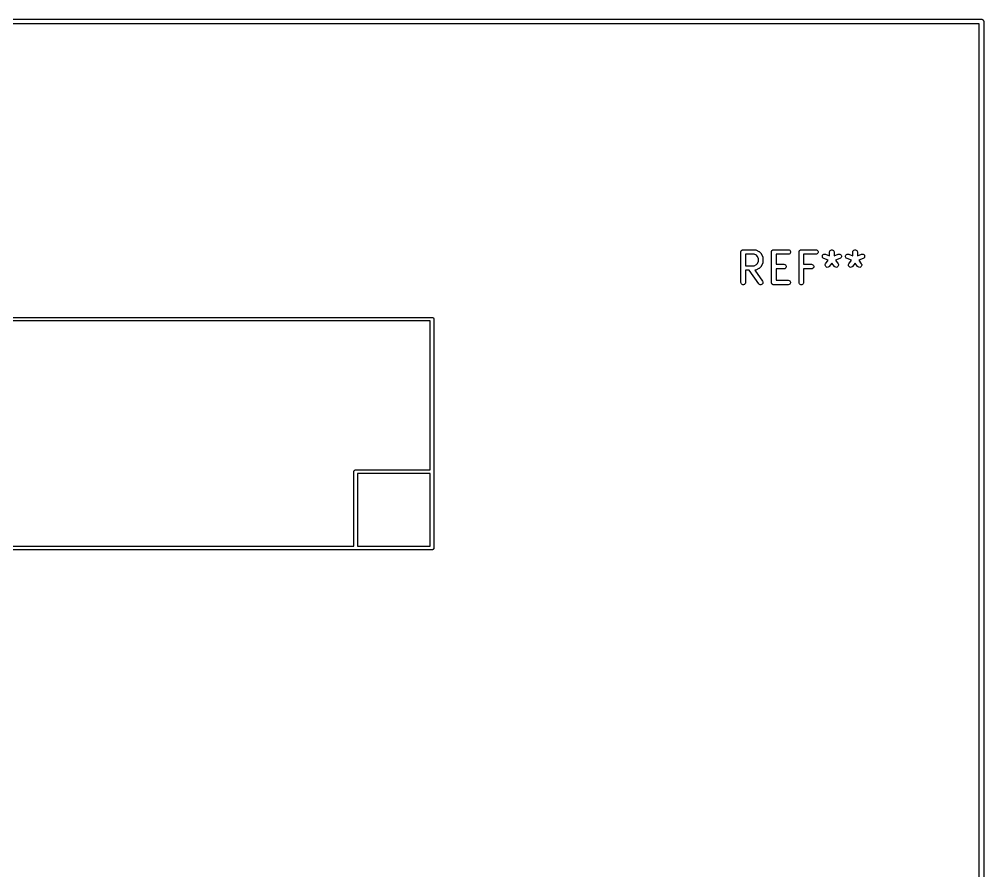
# Model space of a CAD drawing. Extents: x 85 to 212, y -151 to -91.
# Drawn here: x 179.98 to 211.57, y -119.33 to -91.42 of the extents above; entities that cross this region are included whole.
import ezdxf

# ---------------------------------------------------------------- set-up
doc = ezdxf.new("R2010")
doc.units = 0
doc.header["$MEASUREMENT"] = 0
doc.layers.add('BLACK', color=7, linetype='CONTINUOUS')

msp = doc.modelspace()

# ---------------------------------------------------------------- linework, layer by layer
at = {"layer": 'Black'}
for p, q in [((85.5, -91.425), (211.5, -91.425)), ((211.425, -91.575), (85.575, -91.575)), ((211.425, -150.625), (211.425, -91.575)), ((211.5, -91.425), (211.506, -91.4261)), ((211.506, -91.4261), (211.513, -91.4261)), ((211.513, -91.4261), (211.519, -91.4284)), ((211.519, -91.4284), (211.526, -91.4295)), ((211.526, -91.4295), (211.531, -91.4328)), ((211.531, -91.4328), (211.537, -91.435)), ((211.537, -91.435), (211.543, -91.4393)), ((211.543, -91.4393), (211.548, -91.4425)), ((211.548, -91.4425), (211.552, -91.4476)), ((211.552, -91.4476), (211.557, -91.4518)), ((211.557, -91.4518), (211.561, -91.4575)), ((211.561, -91.4575), (211.565, -91.4625)), ((211.565, -91.4625), (211.567, -91.4687)), ((211.567, -91.4687), (211.57, -91.4743)), ((211.57, -91.4743), (211.572, -91.4808)), ((211.572, -91.4808), (211.574, -91.487)), ((211.574, -91.487), (211.574, -91.4935)), ((211.574, -91.4935), (211.575, -91.5)), ((211.575, -91.5), (211.575, -150.7)), ((203.62, -99.0524), (203.621, -99.0459)), ((203.62, -100.052), (203.62, -99.0524)), ((203.621, -99.0394), (203.624, -99.0332)), ((203.621, -99.0459), (203.621, -99.0394)), ((203.624, -99.0332), (203.625, -99.0267)), ((203.625, -99.0267), (203.628, -99.021)), ((203.628, -99.021), (203.63, -99.0149)), ((203.63, -99.0149), (203.635, -99.0099)), ((203.635, -99.0099), (203.638, -99.0042)), ((203.638, -99.0042), (203.643, -99)), ((203.643, -99), (203.647, -98.9949)), ((203.647, -98.9949), (203.653, -98.9916)), ((203.653, -98.9916), (203.658, -98.9874)), ((203.658, -98.9874), (203.664, -98.9852)), ((203.664, -98.9852), (203.67, -98.9819)), ((203.67, -98.9819), (203.676, -98.9808)), ((203.676, -98.9808), (203.682, -98.9785)), ((203.682, -98.9785), (203.689, -98.9785)), ((203.689, -98.9785), (203.695, -98.9774)), ((203.695, -98.9774), (204.076, -98.9774)), ((203.77, -99.1274), (203.77, -99.5012)), ((204.058, -99.1274), (203.77, -99.1274)), ((204.127, -99.1616), (204.058, -99.1274)), ((204.076, -98.9774), (204.08, -98.9781)), ((204.08, -98.9781), (204.085, -98.9779)), ((204.085, -98.9779), (204.093, -98.9804)), ((204.093, -98.9804), (204.102, -98.9819)), ((204.102, -98.9819), (204.106, -98.9841)), ((204.106, -98.9841), (204.11, -98.9853)), ((204.11, -98.9853), (204.205, -99.0329)), ((204.157, -99.192), (204.127, -99.1616)), ((204.192, -99.2606), (204.157, -99.192)), ((204.205, -99.0329), (204.215, -99.0401)), ((204.215, -99.0401), (204.224, -99.047)), ((204.224, -99.047), (204.272, -99.0946)), ((204.272, -99.0946), (204.279, -99.1044)), ((204.279, -99.1044), (204.286, -99.1141)), ((204.286, -99.1141), (204.334, -99.2093)), ((204.334, -99.2093), (204.335, -99.2135)), ((204.335, -99.2135), (204.337, -99.2172)), ((204.62, -99.0524), (204.621, -99.0459)), ((204.62, -100.052), (204.62, -99.0524)), ((204.621, -99.0394), (204.624, -99.0332)), ((204.621, -99.0459), (204.621, -99.0394)), ((204.624, -99.0332), (204.625, -99.0267)), ((204.625, -99.0267), (204.628, -99.021)), ((204.628, -99.021), (204.63, -99.0149)), ((204.63, -99.0149), (204.635, -99.0099)), ((204.635, -99.0099), (204.638, -99.0042)), ((204.638, -99.0042), (204.643, -99)), ((204.643, -99), (204.647, -98.9949)), ((204.647, -98.9949), (204.653, -98.9916)), ((204.653, -98.9916), (204.658, -98.9874)), ((204.658, -98.9874), (204.664, -98.9852)), ((204.664, -98.9852), (204.67, -98.9819)), ((204.67, -98.9819), (204.676, -98.9808)), ((204.676, -98.9808), (204.682, -98.9785)), ((204.682, -98.9785), (204.689, -98.9785)), ((204.689, -98.9785), (204.695, -98.9774)), ((204.695, -98.9774), (205.171, -98.9774)), ((205.171, -99.1274), (204.77, -99.1274)), ((204.77, -99.1274), (204.77, -99.4536)), ((205.171, -98.9774), (205.197, -98.9819)), ((205.197, -99.1229), (205.171, -99.1274)), ((205.197, -98.9819), (205.22, -98.9949)), ((205.22, -99.1098), (205.197, -99.1229)), ((205.22, -98.9949), (205.236, -99.0149)), ((205.236, -99.0899), (205.22, -99.1098)), ((205.236, -99.0149), (205.245, -99.0394)), ((205.245, -99.0654), (205.236, -99.0899)), ((205.245, -99.0394), (205.245, -99.0654)), ((205.525, -99.0524), (205.526, -99.0459)), ((205.525, -100.052), (205.525, -99.0524)), ((205.526, -99.0394), (205.528, -99.0332)), ((205.526, -99.0459), (205.526, -99.0394)), ((205.528, -99.0332), (205.53, -99.0267)), ((205.53, -99.0267), (205.533, -99.021)), ((205.533, -99.021), (205.535, -99.0149)), ((205.535, -99.0149), (205.539, -99.0099)), ((205.539, -99.0099), (205.543, -99.0042)), ((205.543, -99.0042), (205.548, -99)), ((205.548, -99), (205.552, -98.9949)), ((205.552, -98.9949), (205.557, -98.9916)), ((205.557, -98.9916), (205.562, -98.9874)), ((205.562, -98.9874), (205.569, -98.9852)), ((205.569, -98.9852), (205.574, -98.9819)), ((205.574, -98.9819), (205.581, -98.9808)), ((205.581, -98.9808), (205.587, -98.9785)), ((205.587, -98.9785), (205.594, -98.9785)), ((205.594, -98.9785), (205.6, -98.9774)), ((205.6, -98.9774), (206.076, -98.9774)), ((206.076, -99.1274), (205.675, -99.1274)), ((205.675, -99.1274), (205.675, -99.4536)), ((206.076, -98.9774), (206.102, -98.9819)), ((206.102, -99.1229), (206.076, -99.1274)), ((206.102, -98.9819), (206.124, -98.9949)), ((206.124, -99.1098), (206.102, -99.1229)), ((206.124, -98.9949), (206.141, -99.0149)), ((206.141, -99.0899), (206.124, -99.1098)), ((206.141, -99.0149), (206.15, -99.0394)), ((206.15, -99.0654), (206.141, -99.0899)), ((206.15, -99.0394), (206.15, -99.0654)), ((206.288, -99.1799), (206.298, -99.1557)), ((206.288, -99.2059), (206.288, -99.1799)), ((206.296, -99.2307), (206.288, -99.2059)), ((206.298, -99.1557), (206.316, -99.1363)), ((206.316, -99.1363), (206.338, -99.124)), ((206.338, -99.124), (206.364, -99.1203)), ((206.364, -99.1203), (206.39, -99.1256)), ((206.39, -99.1256), (206.525, -99.1797)), ((206.525, -99.0524), (206.53, -99.0267)), ((206.525, -99.1797), (206.525, -99.0524)), ((206.53, -99.0267), (206.543, -99.0042)), ((206.543, -99.0042), (206.562, -98.9874)), ((206.562, -98.9874), (206.587, -98.9785)), ((206.587, -98.9785), (206.613, -98.9785)), ((206.613, -98.9785), (206.637, -98.9874)), ((206.637, -98.9874), (206.657, -99.0042)), ((206.657, -99.0042), (206.67, -99.0267)), ((206.67, -99.0267), (206.675, -99.0524)), ((206.675, -99.0524), (206.675, -99.1797)), ((206.675, -99.1797), (206.81, -99.1256)), ((206.81, -99.1256), (206.836, -99.1203)), ((206.836, -99.1203), (206.862, -99.124)), ((206.862, -99.124), (206.884, -99.1363)), ((206.884, -99.1363), (206.902, -99.1557)), ((206.902, -99.1557), (206.912, -99.1799)), ((206.912, -99.2059), (206.904, -99.2307)), ((206.912, -99.1799), (206.912, -99.2059)), ((207.05, -99.1799), (207.06, -99.1557)), ((207.05, -99.2059), (207.05, -99.1799)), ((207.058, -99.2307), (207.05, -99.2059)), ((207.06, -99.1557), (207.077, -99.1363)), ((207.077, -99.1363), (207.1, -99.124)), ((207.1, -99.124), (207.126, -99.1203)), ((207.126, -99.1203), (207.152, -99.1256)), ((207.152, -99.1256), (207.287, -99.1797)), ((207.287, -99.0524), (207.291, -99.0267)), ((207.287, -99.1797), (207.287, -99.0524)), ((207.291, -99.0267), (207.304, -99.0042)), ((207.304, -99.0042), (207.324, -98.9874)), ((207.324, -98.9874), (207.349, -98.9785)), ((207.349, -98.9785), (207.375, -98.9785)), ((207.375, -98.9785), (207.399, -98.9874)), ((207.399, -98.9874), (207.419, -99.0042)), ((207.419, -99.0042), (207.432, -99.0267)), ((207.432, -99.0267), (207.437, -99.0524)), ((207.437, -99.0524), (207.437, -99.1797)), ((207.437, -99.1797), (207.572, -99.1256)), ((207.572, -99.1256), (207.598, -99.1203)), ((207.598, -99.1203), (207.623, -99.124)), ((207.623, -99.124), (207.646, -99.1363)), ((207.646, -99.1363), (207.664, -99.1557)), ((207.664, -99.1557), (207.673, -99.1799)), ((207.674, -99.2059), (207.666, -99.2307)), ((207.673, -99.1799), (207.674, -99.2059)), ((203.77, -99.5012), (204.058, -99.5012)), ((204.058, -99.5012), (204.127, -99.4669)), ((204.127, -99.4669), (204.157, -99.4365)), ((204.157, -99.4365), (204.192, -99.368)), ((204.192, -99.368), (204.192, -99.2606)), ((204.279, -99.5242), (204.272, -99.534)), ((204.286, -99.5145), (204.279, -99.5242)), ((204.334, -99.4193), (204.286, -99.5145)), ((204.335, -99.4151), (204.334, -99.4193)), ((204.337, -99.4114), (204.335, -99.4151)), ((204.337, -99.2172), (204.339, -99.2259)), ((204.339, -99.4027), (204.337, -99.4114)), ((204.339, -99.2259), (204.341, -99.2343)), ((204.341, -99.3943), (204.339, -99.4027)), ((204.341, -99.2343), (204.341, -99.2386)), ((204.341, -99.2386), (204.342, -99.2429)), ((204.342, -99.3857), (204.341, -99.39)), ((204.341, -99.39), (204.341, -99.3943)), ((204.342, -99.2429), (204.342, -99.3857)), ((204.77, -99.4536), (205.029, -99.4536)), ((205.029, -99.4536), (205.054, -99.4581)), ((205.054, -99.4581), (205.077, -99.4711)), ((205.077, -99.4711), (205.094, -99.4911)), ((205.094, -99.4911), (205.102, -99.5155)), ((205.102, -99.5155), (205.102, -99.5416)), ((205.675, -99.4536), (205.933, -99.4536)), ((205.933, -99.4536), (205.959, -99.4581)), ((205.959, -99.4581), (205.982, -99.4711)), ((205.982, -99.4711), (205.998, -99.4911)), ((205.998, -99.4911), (206.007, -99.5155)), ((206.007, -99.5155), (206.007, -99.5416)), ((206.312, -99.2511), (206.296, -99.2307)), ((206.334, -99.2649), (206.312, -99.2511)), ((206.481, -99.3238), (206.334, -99.2649)), ((206.382, -99.485), (206.385, -99.4592)), ((206.388, -99.5104), (206.382, -99.485)), ((206.385, -99.4592), (206.397, -99.436)), ((206.402, -99.5322), (206.388, -99.5104)), ((206.397, -99.436), (206.481, -99.3238)), ((206.517, -99.526), (206.498, -99.5438)), ((206.6, -99.4155), (206.517, -99.526)), ((206.683, -99.526), (206.6, -99.4155)), ((206.702, -99.5438), (206.683, -99.526)), ((206.866, -99.2649), (206.719, -99.3238)), ((206.719, -99.3238), (206.803, -99.436)), ((206.812, -99.5104), (206.798, -99.5322)), ((206.803, -99.436), (206.815, -99.4592)), ((206.818, -99.485), (206.812, -99.5104)), ((206.815, -99.4592), (206.818, -99.485)), ((206.888, -99.2511), (206.866, -99.2649)), ((206.904, -99.2307), (206.888, -99.2511)), ((207.074, -99.2511), (207.058, -99.2307)), ((207.096, -99.2649), (207.074, -99.2511)), ((207.243, -99.3238), (207.096, -99.2649)), ((207.144, -99.485), (207.147, -99.4592)), ((207.15, -99.5104), (207.144, -99.485)), ((207.147, -99.4592), (207.159, -99.436)), ((207.164, -99.5322), (207.15, -99.5104)), ((207.159, -99.436), (207.243, -99.3238)), ((207.279, -99.526), (207.26, -99.5438)), ((207.362, -99.4155), (207.279, -99.526)), ((207.445, -99.526), (207.362, -99.4155)), ((207.464, -99.5438), (207.445, -99.526)), ((207.628, -99.2649), (207.481, -99.3238)), ((207.481, -99.3238), (207.565, -99.436)), ((207.574, -99.5104), (207.559, -99.5322)), ((207.565, -99.436), (207.577, -99.4592)), ((207.58, -99.485), (207.574, -99.5104)), ((207.577, -99.4592), (207.58, -99.485)), ((207.65, -99.2511), (207.628, -99.2649)), ((207.666, -99.2307), (207.65, -99.2511)), ((203.894, -99.6512), (203.77, -99.6512)), ((203.77, -99.6512), (203.77, -100.052)), ((204.205, -100.095), (203.894, -99.6512)), ((204.08, -99.6504), (204.077, -99.651)), ((204.077, -99.651), (204.328, -100.009)), ((204.085, -99.6507), (204.08, -99.6504)), ((204.093, -99.6482), (204.085, -99.6507)), ((204.102, -99.6467), (204.093, -99.6482)), ((204.106, -99.6445), (204.102, -99.6467)), ((204.11, -99.6433), (204.106, -99.6445)), ((204.205, -99.5957), (204.11, -99.6433)), ((204.215, -99.5885), (204.205, -99.5957)), ((204.224, -99.5816), (204.215, -99.5885)), ((204.272, -99.534), (204.224, -99.5816)), ((205.029, -99.6036), (204.77, -99.6036)), ((204.77, -99.6036), (204.77, -99.9774)), ((205.054, -99.599), (205.029, -99.6036)), ((205.077, -99.586), (205.054, -99.599)), ((205.094, -99.5661), (205.077, -99.586)), ((205.102, -99.5416), (205.094, -99.5661)), ((205.933, -99.6036), (205.675, -99.6036)), ((205.675, -99.6036), (205.675, -100.052)), ((205.959, -99.599), (205.933, -99.6036)), ((205.982, -99.586), (205.959, -99.599)), ((205.998, -99.5661), (205.982, -99.586)), ((206.007, -99.5416), (205.998, -99.5661)), ((206.423, -99.5479), (206.402, -99.5322)), ((206.448, -99.5554), (206.423, -99.5479)), ((206.474, -99.554), (206.448, -99.5554)), ((206.498, -99.5438), (206.474, -99.554)), ((206.726, -99.554), (206.702, -99.5438)), ((206.752, -99.5554), (206.726, -99.554)), ((206.777, -99.5479), (206.752, -99.5554)), ((206.798, -99.5322), (206.777, -99.5479)), ((207.185, -99.5479), (207.164, -99.5322)), ((207.21, -99.5554), (207.185, -99.5479)), ((207.236, -99.554), (207.21, -99.5554)), ((207.26, -99.5438), (207.236, -99.554)), ((207.488, -99.554), (207.464, -99.5438)), ((207.514, -99.5554), (207.488, -99.554)), ((207.539, -99.5479), (207.514, -99.5554)), ((207.559, -99.5322), (207.539, -99.5479)), ((203.625, -100.078), (203.62, -100.052)), ((203.638, -100.101), (203.625, -100.078)), ((203.658, -100.117), (203.638, -100.101)), ((203.682, -100.126), (203.658, -100.117)), ((203.708, -100.126), (203.682, -100.126)), ((203.733, -100.117), (203.708, -100.126)), ((203.753, -100.101), (203.733, -100.117)), ((203.766, -100.078), (203.753, -100.101)), ((203.77, -100.052), (203.766, -100.078)), ((204.224, -100.114), (204.205, -100.095)), ((204.247, -100.125), (204.224, -100.114)), ((204.273, -100.127), (204.247, -100.125)), ((204.298, -100.12), (204.273, -100.127)), ((204.32, -100.105), (204.298, -100.12)), ((204.335, -100.084), (204.32, -100.105)), ((204.328, -100.009), (204.339, -100.033)), ((204.341, -100.059), (204.335, -100.084)), ((204.339, -100.033), (204.341, -100.059)), ((204.621, -100.059), (204.62, -100.052)), ((204.621, -100.065), (204.621, -100.059)), ((204.624, -100.072), (204.621, -100.065)), ((204.625, -100.078), (204.624, -100.072)), ((204.628, -100.084), (204.625, -100.078)), ((204.63, -100.09), (204.628, -100.084)), ((204.635, -100.095), (204.63, -100.09)), ((204.638, -100.101), (204.635, -100.095)), ((204.643, -100.105), (204.638, -100.101)), ((204.647, -100.11), (204.643, -100.105)), ((204.653, -100.113), (204.647, -100.11)), ((204.658, -100.117), (204.653, -100.113)), ((204.664, -100.12), (204.658, -100.117)), ((204.67, -100.123), (204.664, -100.12)), ((204.676, -100.124), (204.67, -100.123)), ((204.682, -100.126), (204.676, -100.124)), ((204.689, -100.126), (204.682, -100.126)), ((204.695, -100.127), (204.689, -100.126)), ((205.171, -100.127), (204.695, -100.127)), ((204.77, -99.9774), (205.171, -99.9774)), ((205.171, -99.9774), (205.197, -99.9819)), ((205.197, -100.123), (205.171, -100.127)), ((205.197, -99.9819), (205.22, -99.9949)), ((205.22, -100.11), (205.197, -100.123)), ((205.22, -99.9949), (205.236, -100.015)), ((205.236, -100.09), (205.22, -100.11)), ((205.236, -100.015), (205.245, -100.039)), ((205.245, -100.065), (205.236, -100.09)), ((205.245, -100.039), (205.245, -100.065)), ((205.53, -100.078), (205.525, -100.052)), ((205.543, -100.101), (205.53, -100.078)), ((205.562, -100.117), (205.543, -100.101)), ((205.587, -100.126), (205.562, -100.117)), ((205.613, -100.126), (205.587, -100.126)), ((205.637, -100.117), (205.613, -100.126)), ((205.657, -100.101), (205.637, -100.117)), ((205.67, -100.078), (205.657, -100.101)), ((205.675, -100.052), (205.67, -100.078)), ((103.501, -101.194), (193.501, -101.194)), ((193.441, -101.314), (103.561, -101.314)), ((193.441, -106.194), (193.441, -101.314)), ((193.501, -101.194), (193.506, -101.195)), ((193.506, -101.195), (193.512, -101.195)), ((193.512, -101.195), (193.516, -101.196)), ((193.516, -101.196), (193.522, -101.197)), ((193.522, -101.197), (193.526, -101.2)), ((193.526, -101.2), (193.531, -101.202)), ((193.531, -101.202), (193.535, -101.205)), ((193.535, -101.205), (193.54, -101.208)), ((193.54, -101.208), (193.543, -101.212)), ((193.543, -101.212), (193.547, -101.215)), ((193.547, -101.215), (193.55, -101.22)), ((193.55, -101.22), (193.553, -101.224)), ((193.553, -101.224), (193.555, -101.229)), ((193.555, -101.229), (193.557, -101.233)), ((193.557, -101.233), (193.558, -101.238)), ((193.558, -101.238), (193.56, -101.243)), ((193.56, -101.243), (193.56, -101.248)), ((193.56, -101.248), (193.561, -101.254)), ((193.561, -101.254), (193.561, -108.754)), ((190.941, -106.254), (190.942, -106.248)), ((190.941, -108.694), (190.941, -106.254)), ((190.942, -106.243), (190.944, -106.238)), ((190.942, -106.248), (190.942, -106.243)), ((190.944, -106.238), (190.945, -106.233)), ((190.945, -106.233), (190.947, -106.229)), ((190.947, -106.229), (190.949, -106.224)), ((190.949, -106.224), (190.953, -106.22)), ((190.953, -106.22), (190.955, -106.215)), ((190.955, -106.215), (190.959, -106.212)), ((190.959, -106.212), (190.963, -106.208)), ((190.963, -106.208), (190.967, -106.205)), ((190.967, -106.205), (190.971, -106.202)), ((190.971, -106.202), (190.976, -106.2)), ((190.976, -106.2), (190.981, -106.197)), ((190.981, -106.197), (190.986, -106.196)), ((190.986, -106.196), (190.991, -106.195)), ((190.991, -106.195), (190.996, -106.195)), ((190.996, -106.195), (191.001, -106.194)), ((191.001, -106.194), (193.441, -106.194)), ((191.061, -106.314), (191.061, -108.694)), ((193.441, -106.314), (191.061, -106.314)), ((193.441, -108.694), (193.441, -106.314)), ((193.501, -108.814), (103.501, -108.814)), ((103.561, -108.694), (190.941, -108.694)), ((191.061, -108.694), (193.441, -108.694)), ((193.506, -108.813), (193.501, -108.814)), ((193.512, -108.813), (193.506, -108.813)), ((193.516, -108.811), (193.512, -108.813)), ((193.522, -108.81), (193.516, -108.811)), ((193.526, -108.807), (193.522, -108.81)), ((193.531, -108.806), (193.526, -108.807)), ((193.535, -108.802), (193.531, -108.806)), ((193.54, -108.8), (193.535, -108.802)), ((193.543, -108.796), (193.54, -108.8)), ((193.547, -108.792), (193.543, -108.796)), ((193.55, -108.788), (193.547, -108.792)), ((193.553, -108.784), (193.55, -108.788)), ((193.555, -108.779), (193.553, -108.784)), ((193.557, -108.774), (193.555, -108.779)), ((193.558, -108.769), (193.557, -108.774)), ((193.56, -108.764), (193.558, -108.769)), ((193.561, -108.754), (193.56, -108.759)), ((193.56, -108.759), (193.56, -108.764))]:
    msp.add_line(p, q, dxfattribs=at)

doc.saveas('drawing.dxf')
